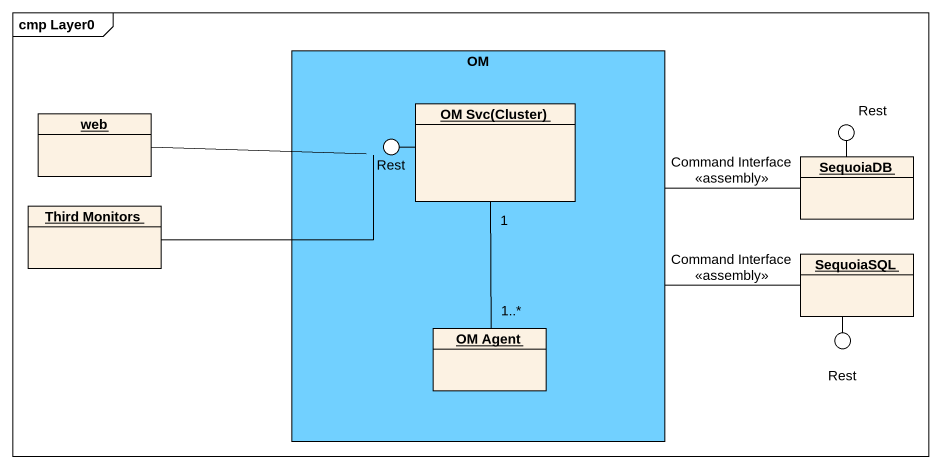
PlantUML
@startuml
mainframe cmp Layer0
allowmixing
hide circle
hide empty members
rectangle OM #71D0FF {
  object "OM Svc(Cluster)" as OM_Svc_Cluster
  object "OM Agent" as OM_Agent
}
object web
() Rest
object SequoiaDB
() "Rest" as Rest_2
object "Third Monitors" as Third_Monitors
object SequoiaSQL
() "Rest" as Rest_3
OM_Svc_Cluster -left- Rest
SequoiaDB -up- Rest_2
SequoiaSQL -- Rest_3
OM -right- SequoiaDB : Command Interface\n<<assembly>>
OM -right- SequoiaSQL : Command Interface\n<<assembly>>
web -right- Rest
OM_Svc_Cluster "1" -- "1..*" OM_Agent
Third_Monitors -right- Rest
@enduml
